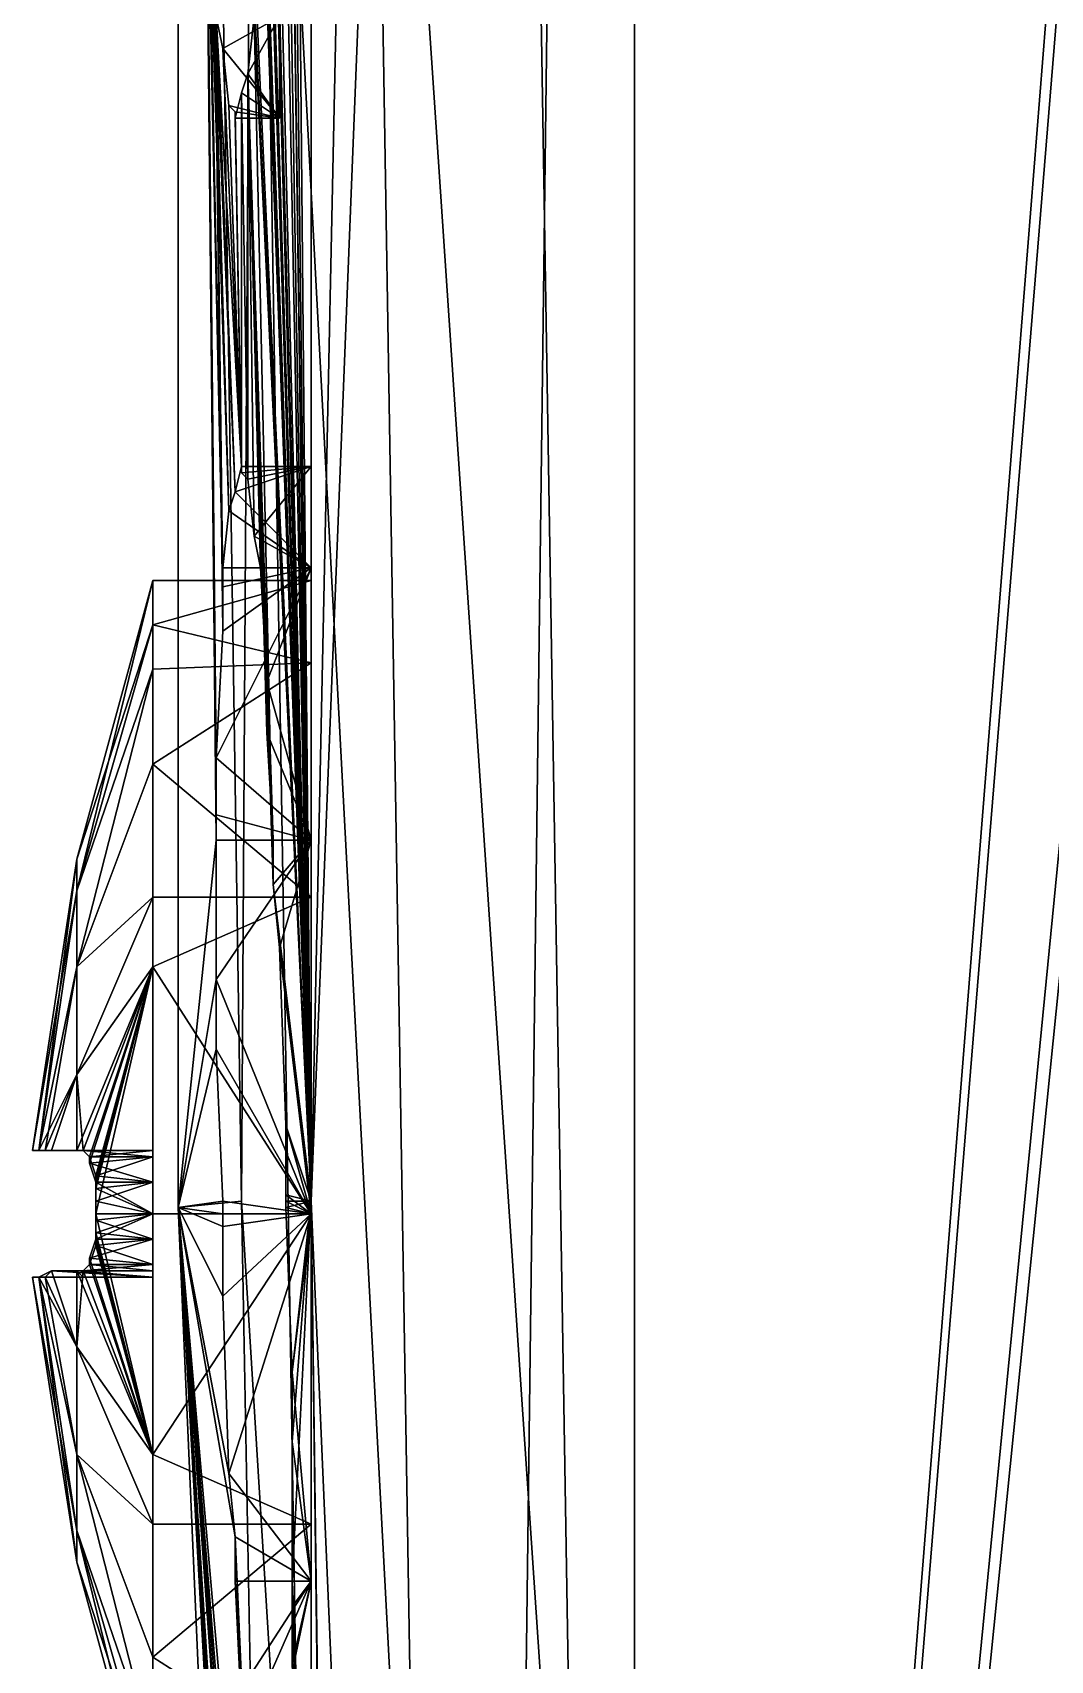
# Model space of a CAD drawing. Header units: metres. Extents: x -0.073 to 0.073, y -0.252 to 0.252.
# Drawn here: x -0.07244 to -0.06239, y 0.04997 to 0.06603 of the extents above; entities that cross this region are included whole.
import ezdxf

# ---------------------------------------------------------------- set-up
doc = ezdxf.new("R2010")
doc.units = ezdxf.units.M
for name, color, linetype in [('Object_0177', 9, 'CONTINUOUS'), ('Object_0185', 9, 'CONTINUOUS'), ('Object_0190', 9, 'CONTINUOUS'), ('Object_0280', 9, 'CONTINUOUS'), ('Object_0284', 9, 'CONTINUOUS'), ('Object_0508', 9, 'CONTINUOUS'), ('Object_0510', 9, 'CONTINUOUS'), ('Object_0511', 9, 'CONTINUOUS'), ('Object_0512', 9, 'CONTINUOUS'), ('Object_0513', 9, 'CONTINUOUS'), ('Object_0566', 9, 'CONTINUOUS'), ('Object_0723', 9, 'CONTINUOUS'), ('Object_0926', 9, 'CONTINUOUS'), ('Object_0927', 9, 'CONTINUOUS'), ('Object_0981', 9, 'CONTINUOUS'), ('Object_0983', 9, 'CONTINUOUS'), ('Object_1019', 9, 'CONTINUOUS')]:
    doc.layers.add(name, color=color, linetype=linetype)

msp = doc.modelspace()

# ---------------------------------------------------------------- linework, layer by layer
at = {"layer": 'Object_0177'}
for points in [[(0.025312, 0.095563, 0.181312), (-0.067563, 0.075063, 0.181312), (0.025312, 0.0545, 0.181312)], [(-0.067063, 0.044437, 0.181312), (0.025312, 0.0545, 0.181312), (-0.067563, 0.075063, 0.181312)], [(0.025312, 0.0545, 0.181312), (-0.067063, 0.044437, 0.181312), (0.005687, 0.01625, 0.181312)]]:
    msp.add_3dface(points, dxfattribs=at)
at = {"layer": 'Object_0185'}
for points in [[(-0.071, 0.054437, 0.168125), (-0.070375, 0.0545, 0.178313), (-0.071, 0.095625, 0.168125)], [(-0.070688, 0.075063, 0.178313), (-0.071, 0.095625, 0.168125), (-0.070375, 0.0545, 0.178313)], [(-0.070375, 0.0545, 0.178313), (-0.071, 0.054437, 0.168125), (-0.070188, 0.044375, 0.178313)], [(-0.071, 0.054437, 0.168125), (-0.06925, 0.014125, 0.168125), (-0.06875, 0.014437, 0.178313)], [(-0.06875, 0.014437, 0.178313), (-0.070188, 0.044375, 0.178313), (-0.071, 0.054437, 0.168125)]]:
    msp.add_3dface(points, dxfattribs=at)
at = {"layer": 'Object_0190'}
for points in [[(-0.070375, 0.0545, 0.178313), (-0.07025, 0.075063, 0.179812), (-0.070688, 0.075063, 0.178313)], [(-0.07025, 0.075063, 0.179812), (-0.070375, 0.0545, 0.178313), (-0.06975, 0.044375, 0.179812)], [(-0.06975, 0.044375, 0.179812), (-0.068625, 0.044437, 0.180937), (-0.07025, 0.075063, 0.179812)], [(-0.068625, 0.044437, 0.180937), (-0.069125, 0.075063, 0.180937), (-0.07025, 0.075063, 0.179812)], [(-0.067063, 0.044437, 0.181312), (-0.067563, 0.075063, 0.181312), (-0.069125, 0.075063, 0.180937)], [(-0.069125, 0.075063, 0.180937), (-0.068625, 0.044437, 0.180937), (-0.067063, 0.044437, 0.181312)], [(-0.070188, 0.044375, 0.178313), (-0.06975, 0.044375, 0.179812), (-0.070375, 0.0545, 0.178313)]]:
    msp.add_3dface(points, dxfattribs=at)
at = {"layer": 'Object_0280'}
for points in [[(-0.070562, 0.060125, 0.155813), (-0.070625, 0.058875, 0.157062), (-0.071, 0.095625, 0.168125)], [(-0.070562, 0.060125, 0.155813), (-0.071, 0.095625, 0.168125), (-0.070562, 0.060563, 0.155312)], [(-0.071, 0.095625, 0.168125), (-0.07075, 0.069938, 0.158125), (-0.070562, 0.060563, 0.155312)], [(-0.070625, 0.058875, 0.157062), (-0.070625, 0.058312, 0.1575), (-0.071, 0.095625, 0.168125)], [(-0.070625, 0.058063, 0.157562), (-0.071, 0.095625, 0.168125), (-0.070625, 0.058312, 0.1575)], [(-0.071, 0.095625, 0.168125), (-0.070625, 0.058063, 0.157562), (-0.071, 0.054437, 0.168125)], [(-0.069688, 0.0545, 0.138125), (-0.07, 0.088437, 0.143), (-0.069688, 0.095563, 0.138125)], [(-0.07, 0.088437, 0.143), (-0.069688, 0.0545, 0.138125), (-0.070063, 0.086625, 0.143812)], [(-0.070125, 0.086312, 0.144062), (-0.070063, 0.086625, 0.143812), (-0.069688, 0.0545, 0.138125)], [(-0.069688, 0.0545, 0.138125), (-0.070125, 0.085812, 0.144375), (-0.070125, 0.086312, 0.144062)], [(-0.070125, 0.085812, 0.144375), (-0.069688, 0.0545, 0.138125), (-0.070188, 0.084438, 0.14575)], [(-0.07025, 0.083875, 0.146562), (-0.070188, 0.084438, 0.14575), (-0.069688, 0.0545, 0.138125)], [(-0.069688, 0.0545, 0.138125), (-0.070188, 0.075125, 0.144375), (-0.07025, 0.083875, 0.146562)], [(-0.070188, 0.075125, 0.144375), (-0.069688, 0.0545, 0.138125), (-0.070188, 0.073375, 0.143938)], [(-0.069688, 0.0545, 0.138125), (-0.070188, 0.072688, 0.143938), (-0.070188, 0.073375, 0.143938)], [(-0.070188, 0.072688, 0.143938), (-0.069688, 0.0545, 0.138125), (-0.070188, 0.072562, 0.143938)], [(-0.070188, 0.070937, 0.144062), (-0.070188, 0.072562, 0.143938), (-0.069688, 0.0545, 0.138125)], [(-0.069688, 0.0545, 0.138125), (-0.070188, 0.07025, 0.14425), (-0.070188, 0.070937, 0.144062)], [(-0.070188, 0.07025, 0.14425), (-0.069688, 0.0545, 0.138125), (-0.070188, 0.068875, 0.144937)], [(-0.07075, 0.069312, 0.157875), (-0.070562, 0.060563, 0.155312), (-0.07075, 0.069938, 0.158125)], [(-0.07075, 0.069312, 0.157875), (-0.07075, 0.068875, 0.157562), (-0.0705, 0.061313, 0.153687)], [(-0.0705, 0.061313, 0.153687), (-0.070562, 0.06075, 0.154875), (-0.07075, 0.069312, 0.157875)], [(-0.070562, 0.060563, 0.155312), (-0.07075, 0.069312, 0.157875), (-0.070562, 0.06075, 0.154875)], [(-0.070688, 0.067813, 0.156875), (-0.0705, 0.061313, 0.153687), (-0.07075, 0.068875, 0.157562)], [(-0.070188, 0.068625, 0.145), (-0.070188, 0.068875, 0.144937), (-0.069688, 0.0545, 0.138125)], [(-0.069688, 0.0545, 0.138125), (-0.070188, 0.068063, 0.145375), (-0.070188, 0.068625, 0.145)], [(-0.070188, 0.068063, 0.145375), (-0.069688, 0.0545, 0.138125), (-0.07025, 0.066813, 0.146688)], [(-0.0705, 0.061313, 0.153687), (-0.070688, 0.067813, 0.156875), (-0.070438, 0.0615, 0.153)], [(-0.070688, 0.067313, 0.156437), (-0.070438, 0.0615, 0.153), (-0.070688, 0.067813, 0.156875)], [(-0.070438, 0.0615, 0.153), (-0.070688, 0.067313, 0.156437), (-0.070375, 0.06175, 0.15125)], [(-0.070625, 0.066188, 0.155), (-0.070375, 0.06175, 0.15125), (-0.070688, 0.067313, 0.156437)], [(-0.07025, 0.066375, 0.147187), (-0.07025, 0.066813, 0.146688), (-0.069688, 0.0545, 0.138125)], [(-0.07025, 0.066375, 0.147187), (-0.069688, 0.0545, 0.138125), (-0.07025, 0.066188, 0.147625)], [(-0.070625, 0.066188, 0.154938), (-0.070562, 0.065875, 0.154375), (-0.070375, 0.06175, 0.15125)], [(-0.070375, 0.06175, 0.15125), (-0.070625, 0.066188, 0.155), (-0.070625, 0.066188, 0.154938)], [(-0.07025, 0.066188, 0.147625), (-0.070063, 0.057625, 0.144625), (-0.070313, 0.065625, 0.148812)], [(-0.070063, 0.057625, 0.144625), (-0.07025, 0.066188, 0.147625), (-0.069688, 0.0545, 0.138125)], [(-0.070562, 0.065875, 0.154375), (-0.0705, 0.065313, 0.152687), (-0.070375, 0.06175, 0.15125)], [(-0.070313, 0.065625, 0.148812), (-0.070313, 0.061625, 0.149812), (-0.070375, 0.065437, 0.149438)], [(-0.070125, 0.059125, 0.145625), (-0.070125, 0.059625, 0.146062), (-0.070313, 0.065625, 0.148812)], [(-0.070188, 0.06075, 0.1475), (-0.070313, 0.065625, 0.148812), (-0.070125, 0.059625, 0.146062)], [(-0.070313, 0.065625, 0.148812), (-0.070188, 0.06075, 0.1475), (-0.070188, 0.06075, 0.147563)], [(-0.070313, 0.061625, 0.149812), (-0.070313, 0.065625, 0.148812), (-0.07025, 0.061062, 0.148125)], [(-0.070188, 0.06075, 0.147563), (-0.07025, 0.061062, 0.148125), (-0.070313, 0.065625, 0.148812)], [(-0.070063, 0.058063, 0.144937), (-0.070313, 0.065625, 0.148812), (-0.070063, 0.057625, 0.144625)], [(-0.070313, 0.065625, 0.148812), (-0.070063, 0.058063, 0.144937), (-0.070125, 0.059125, 0.145625)], [(-0.070375, 0.065437, 0.149438), (-0.070375, 0.061688, 0.1505), (-0.070438, 0.065188, 0.15125)], [(-0.070375, 0.061688, 0.1505), (-0.070375, 0.065437, 0.149438), (-0.070313, 0.061625, 0.149812)], [(-0.070438, 0.06525, 0.152), (-0.070375, 0.06175, 0.15125), (-0.0705, 0.065313, 0.152687)], [(-0.070375, 0.06175, 0.15125), (-0.070438, 0.06525, 0.152), (-0.070438, 0.065188, 0.15125)], [(-0.070375, 0.06175, 0.15125), (-0.070438, 0.065188, 0.15125), (-0.070375, 0.061688, 0.1505)], [(-0.070625, 0.056688, 0.15825), (-0.071, 0.054437, 0.168125), (-0.070625, 0.058063, 0.157562)], [(-0.069688, 0.0545, 0.138125), (-0.07, 0.057, 0.144375), (-0.070063, 0.057625, 0.144625)], [(-0.07, 0.057, 0.144375), (-0.069688, 0.0545, 0.138125), (-0.069938, 0.05525, 0.143938)], [(-0.071, 0.054437, 0.168125), (-0.070625, 0.056688, 0.15825), (-0.070625, 0.056, 0.158437)], [(-0.070625, 0.056, 0.158437), (-0.070562, 0.0545, 0.158563), (-0.071, 0.054437, 0.168125)], [(-0.069938, 0.054563, 0.143938), (-0.069938, 0.05525, 0.143938), (-0.069688, 0.0545, 0.138125)], [(-0.070562, 0.054375, 0.158563), (-0.071, 0.054437, 0.168125), (-0.070562, 0.0545, 0.158563)], [(-0.069688, 0.0545, 0.138125), (-0.069938, 0.0545, 0.143938), (-0.069938, 0.054563, 0.143938)], [(-0.069875, 0.052812, 0.144062), (-0.069938, 0.054437, 0.143938), (-0.069688, 0.0545, 0.138125)], [(-0.069938, 0.0545, 0.143938), (-0.069688, 0.0545, 0.138125), (-0.069938, 0.054437, 0.143938)], [(-0.0695, 0.04025, 0.143938), (-0.069875, 0.05075, 0.144937), (-0.069688, 0.0545, 0.138125)], [(-0.069875, 0.052125, 0.14425), (-0.069688, 0.0545, 0.138125), (-0.069875, 0.05075, 0.144937)], [(-0.069688, 0.0545, 0.138125), (-0.069875, 0.052125, 0.14425), (-0.069875, 0.052812, 0.144062)], [(-0.068, 0.015313, 0.138125), (-0.0695, 0.039438, 0.143938), (-0.069688, 0.0545, 0.138125)], [(-0.0695, 0.039563, 0.143938), (-0.069688, 0.0545, 0.138125), (-0.0695, 0.039438, 0.143938)], [(-0.069688, 0.0545, 0.138125), (-0.0695, 0.039563, 0.143938), (-0.0695, 0.04025, 0.143938)], [(-0.071, 0.054437, 0.168125), (-0.070562, 0.054375, 0.158563), (-0.070562, 0.05425, 0.158563)], [(-0.070562, 0.05425, 0.158563), (-0.070562, 0.053563, 0.158563), (-0.071, 0.054437, 0.168125)], [(-0.0705, 0.051813, 0.158125), (-0.071, 0.054437, 0.168125), (-0.070562, 0.053563, 0.158563)], [(-0.071, 0.054437, 0.168125), (-0.0705, 0.051813, 0.158125), (-0.070438, 0.051188, 0.157875)], [(-0.070438, 0.051188, 0.157875), (-0.070188, 0.045125, 0.155813), (-0.071, 0.054437, 0.168125)], [(-0.070188, 0.043875, 0.157062), (-0.071, 0.054437, 0.168125), (-0.070188, 0.045125, 0.155813)], [(-0.071, 0.054437, 0.168125), (-0.070188, 0.043875, 0.157062), (-0.070188, 0.043312, 0.1575)], [(-0.070188, 0.043312, 0.1575), (-0.070188, 0.043062, 0.157562), (-0.071, 0.054437, 0.168125)], [(-0.070188, 0.041688, 0.15825), (-0.071, 0.054437, 0.168125), (-0.070188, 0.043062, 0.157562)], [(-0.071, 0.054437, 0.168125), (-0.070188, 0.041688, 0.15825), (-0.070188, 0.041, 0.158437)], [(-0.070188, 0.041, 0.158437), (-0.070125, 0.039375, 0.158563), (-0.071, 0.054437, 0.168125)], [(-0.070125, 0.03925, 0.158563), (-0.071, 0.054437, 0.168125), (-0.070125, 0.039375, 0.158563)], [(-0.071, 0.054437, 0.168125), (-0.070125, 0.03925, 0.158563), (-0.06925, 0.014125, 0.168125)], [(-0.070438, 0.05075, 0.157562), (-0.070188, 0.045562, 0.155312), (-0.070438, 0.051188, 0.157875)], [(-0.070188, 0.045125, 0.155813), (-0.070438, 0.051188, 0.157875), (-0.070188, 0.045562, 0.155312)], [(-0.070438, 0.05075, 0.157562), (-0.070375, 0.049688, 0.156875), (-0.070188, 0.045562, 0.155312)], [(-0.069875, 0.05075, 0.144937), (-0.0695, 0.04025, 0.143938), (-0.069875, 0.0505, 0.145)], [(-0.069875, 0.049937, 0.145375), (-0.069875, 0.0505, 0.145), (-0.0695, 0.04025, 0.143938)]]:
    msp.add_3dface(points, dxfattribs=at)
at = {"layer": 'Object_0284'}
for points in [[(-0.070625, 0.066188, 0.154938), (-0.07, 0.066188, 0.154938), (-0.070562, 0.065875, 0.154375)], [(-0.07, 0.065188, 0.15125), (-0.070562, 0.065875, 0.154375), (-0.07, 0.066188, 0.154938)], [(-0.070313, 0.065625, 0.148812), (-0.07, 0.066188, 0.147563), (-0.07025, 0.066188, 0.147625)], [(-0.07, 0.066188, 0.147563), (-0.070313, 0.065625, 0.148812), (-0.07, 0.065188, 0.15125)], [(-0.070562, 0.065875, 0.154375), (-0.07, 0.065188, 0.15125), (-0.0705, 0.065313, 0.152687)], [(-0.070375, 0.065437, 0.149438), (-0.07, 0.065188, 0.15125), (-0.070313, 0.065625, 0.148812)], [(-0.07, 0.065188, 0.15125), (-0.070375, 0.065437, 0.149438), (-0.070438, 0.065188, 0.15125)], [(-0.070438, 0.06525, 0.152), (-0.0705, 0.065313, 0.152687), (-0.07, 0.065188, 0.15125)], [(-0.07, 0.065188, 0.15125), (-0.070438, 0.065188, 0.15125), (-0.070438, 0.06525, 0.152)]]:
    msp.add_3dface(points, dxfattribs=at)
at = {"layer": 'Object_0508'}
for points in [[(-0.07125, 0.060188, 0.148875), (-0.072, 0.057563, 0.149937), (-0.07125, 0.060625, 0.15125)], [(-0.072, 0.057875, 0.15125), (-0.07125, 0.060625, 0.15125), (-0.072, 0.057563, 0.149937)], [(-0.07125, 0.060625, 0.15125), (-0.072, 0.057875, 0.15125), (-0.07125, 0.060188, 0.153625)], [(-0.072, 0.057563, 0.152562), (-0.07125, 0.060188, 0.153625), (-0.072, 0.057875, 0.15125)], [(-0.07125, 0.060188, 0.153625), (-0.072, 0.057563, 0.152562), (-0.07125, 0.05975, 0.154312)], [(-0.07125, 0.060188, 0.148875), (-0.07125, 0.05975, 0.148187), (-0.072, 0.057563, 0.149937)], [(-0.072, 0.056813, 0.153687), (-0.07125, 0.05975, 0.154312), (-0.072, 0.057563, 0.152562)], [(-0.07125, 0.05975, 0.154312), (-0.072, 0.056813, 0.153687), (-0.07125, 0.058812, 0.155687)], [(-0.072, 0.056813, 0.148812), (-0.072, 0.057563, 0.149937), (-0.07125, 0.05975, 0.148187)], [(-0.07125, 0.05975, 0.148187), (-0.07125, 0.058812, 0.146812), (-0.072, 0.056813, 0.148812)], [(-0.07125, 0.0575, 0.156563), (-0.07125, 0.058812, 0.155687), (-0.072, 0.056813, 0.153687)], [(-0.07125, 0.0575, 0.145938), (-0.072, 0.056813, 0.148812), (-0.07125, 0.058812, 0.146812)], [(-0.072375, 0.055, 0.151625), (-0.072, 0.057875, 0.15125), (-0.072438, 0.055, 0.15125)], [(-0.072, 0.057563, 0.149937), (-0.072438, 0.055, 0.15125), (-0.072, 0.057875, 0.15125)], [(-0.072, 0.057875, 0.15125), (-0.072375, 0.055, 0.151625), (-0.072, 0.057563, 0.152562)], [(-0.072438, 0.055, 0.15125), (-0.072, 0.057563, 0.149937), (-0.072375, 0.055, 0.150875)], [(-0.072, 0.057563, 0.152562), (-0.072375, 0.055, 0.152062), (-0.072, 0.056813, 0.153687)], [(-0.072375, 0.055, 0.152062), (-0.072, 0.057563, 0.152562), (-0.072375, 0.055, 0.151625)], [(-0.072, 0.057563, 0.149937), (-0.072, 0.056813, 0.148812), (-0.072375, 0.055, 0.150875)], [(-0.07125, 0.0575, 0.156563), (-0.072, 0.05575, 0.154438), (-0.07125, 0.056813, 0.157)], [(-0.072, 0.05575, 0.154438), (-0.07125, 0.0575, 0.156563), (-0.072, 0.056813, 0.153687)], [(-0.07125, 0.056813, 0.1455), (-0.072, 0.05575, 0.148063), (-0.07125, 0.0575, 0.145938)], [(-0.072, 0.056813, 0.148812), (-0.07125, 0.0575, 0.145938), (-0.072, 0.05575, 0.148063)], [(-0.072313, 0.055, 0.152562), (-0.072, 0.056813, 0.153687), (-0.072375, 0.055, 0.152062)], [(-0.072375, 0.055, 0.150437), (-0.072, 0.056813, 0.148812), (-0.072375, 0.055, 0.15)], [(-0.072, 0.05575, 0.148063), (-0.072375, 0.055, 0.15), (-0.072, 0.056813, 0.148812)], [(-0.072375, 0.055, 0.150437), (-0.072375, 0.055, 0.150875), (-0.072, 0.056813, 0.148812)], [(-0.072, 0.056813, 0.153687), (-0.072313, 0.055, 0.152562), (-0.072, 0.05575, 0.154438)], [(-0.072, 0.055, 0.154625), (-0.071937, 0.055, 0.155), (-0.07125, 0.056813, 0.157)], [(-0.072, 0.055, 0.154625), (-0.07125, 0.056813, 0.157), (-0.072, 0.05575, 0.154438)], [(-0.072, 0.05575, 0.148063), (-0.07125, 0.056813, 0.1455), (-0.071937, 0.055, 0.147375)], [(-0.071875, 0.054937, 0.155312), (-0.07125, 0.056813, 0.157), (-0.071937, 0.055, 0.155)], [(-0.071875, 0.054937, 0.147187), (-0.071937, 0.055, 0.147375), (-0.07125, 0.056813, 0.1455)], [(-0.071875, 0.054937, 0.155312), (-0.071813, 0.05475, 0.1555), (-0.07125, 0.056813, 0.157)], [(-0.071875, 0.054875, 0.147125), (-0.07125, 0.056813, 0.1455), (-0.071813, 0.054688, 0.147)], [(-0.07125, 0.056813, 0.1455), (-0.071875, 0.054875, 0.147125), (-0.071875, 0.054937, 0.147187)], [(-0.071813, 0.054688, 0.155563), (-0.07125, 0.056813, 0.157), (-0.071813, 0.05475, 0.1555)], [(-0.07125, 0.056813, 0.157), (-0.071813, 0.054688, 0.155563), (-0.07125, 0.054375, 0.1575)], [(-0.07125, 0.054375, 0.145), (-0.071813, 0.054375, 0.146875), (-0.07125, 0.056813, 0.1455)], [(-0.071813, 0.054625, 0.146938), (-0.07125, 0.056813, 0.1455), (-0.071813, 0.054375, 0.146875)], [(-0.071813, 0.054625, 0.146938), (-0.071813, 0.054688, 0.147), (-0.07125, 0.056813, 0.1455)], [(-0.072375, 0.055, 0.15), (-0.072, 0.05575, 0.148063), (-0.07225, 0.055, 0.149438)], [(-0.07225, 0.055, 0.153), (-0.072, 0.05575, 0.154438), (-0.072313, 0.055, 0.152562)], [(-0.072, 0.055, 0.154625), (-0.072, 0.05575, 0.154438), (-0.07225, 0.055, 0.153)], [(-0.072, 0.05575, 0.148063), (-0.072, 0.055, 0.147875), (-0.07225, 0.055, 0.149438)], [(-0.071937, 0.055, 0.147375), (-0.071937, 0.055, 0.1475), (-0.072, 0.05575, 0.148063)], [(-0.072, 0.055, 0.147875), (-0.072, 0.05575, 0.148063), (-0.071937, 0.055, 0.1475)], [(-0.071813, 0.0545, 0.155625), (-0.07125, 0.054375, 0.1575), (-0.071813, 0.054688, 0.155563)], [(-0.07125, 0.054375, 0.1575), (-0.071813, 0.0545, 0.155625), (-0.071813, 0.054375, 0.155625)], [(-0.07125, 0.052, 0.1455), (-0.071813, 0.054125, 0.146938), (-0.07125, 0.054375, 0.145)], [(-0.07125, 0.054375, 0.1575), (-0.071813, 0.054375, 0.155625), (-0.07125, 0.052, 0.157)], [(-0.071813, 0.054188, 0.155563), (-0.07125, 0.052, 0.157), (-0.071813, 0.054375, 0.155625)], [(-0.071813, 0.054125, 0.146938), (-0.071813, 0.054313, 0.146875), (-0.07125, 0.054375, 0.145)], [(-0.071813, 0.054375, 0.146875), (-0.07125, 0.054375, 0.145), (-0.071813, 0.054313, 0.146875)], [(-0.071813, 0.054188, 0.155563), (-0.071813, 0.054125, 0.1555), (-0.07125, 0.052, 0.157)], [(-0.071875, 0.053938, 0.155375), (-0.07125, 0.052, 0.157), (-0.071813, 0.054125, 0.1555)], [(-0.071875, 0.053875, 0.147187), (-0.071813, 0.054063, 0.147), (-0.07125, 0.052, 0.1455)], [(-0.071813, 0.054125, 0.146938), (-0.07125, 0.052, 0.1455), (-0.071813, 0.054063, 0.147)], [(-0.072375, 0.05375, 0.1525), (-0.072, 0.053063, 0.154438), (-0.07225, 0.053812, 0.153063)], [(-0.07225, 0.053812, 0.1495), (-0.072, 0.053063, 0.148063), (-0.072313, 0.05375, 0.149937)], [(-0.072, 0.053812, 0.147875), (-0.072, 0.053063, 0.148063), (-0.07225, 0.053812, 0.1495)], [(-0.072, 0.053063, 0.154438), (-0.072, 0.053812, 0.154625), (-0.07225, 0.053812, 0.153063)], [(-0.072, 0.053812, 0.147875), (-0.071937, 0.053812, 0.1475), (-0.07125, 0.052, 0.1455)], [(-0.071937, 0.053812, 0.155125), (-0.071937, 0.053812, 0.155), (-0.072, 0.053063, 0.154438)], [(-0.072, 0.053812, 0.154625), (-0.072, 0.053063, 0.154438), (-0.071937, 0.053812, 0.155)], [(-0.072, 0.053812, 0.147875), (-0.07125, 0.052, 0.1455), (-0.072, 0.053063, 0.148063)], [(-0.072, 0.053063, 0.154438), (-0.07125, 0.052, 0.157), (-0.071937, 0.053812, 0.155125)], [(-0.071875, 0.053875, 0.147187), (-0.07125, 0.052, 0.1455), (-0.071937, 0.053812, 0.1475)], [(-0.071875, 0.053875, 0.155312), (-0.071937, 0.053812, 0.155125), (-0.07125, 0.052, 0.157)], [(-0.07125, 0.052, 0.157), (-0.071875, 0.053938, 0.155375), (-0.071875, 0.053875, 0.155312)], [(-0.072375, 0.05375, 0.150875), (-0.072, 0.050938, 0.15125), (-0.072438, 0.05375, 0.15125)], [(-0.072, 0.05125, 0.152562), (-0.072438, 0.05375, 0.15125), (-0.072, 0.050938, 0.15125)], [(-0.072438, 0.05375, 0.15125), (-0.072, 0.05125, 0.152562), (-0.072375, 0.05375, 0.151625)], [(-0.072313, 0.05375, 0.149937), (-0.072, 0.052, 0.148812), (-0.072375, 0.05375, 0.150437)], [(-0.072, 0.05125, 0.149937), (-0.072375, 0.05375, 0.150437), (-0.072, 0.052, 0.148812)], [(-0.072375, 0.05375, 0.150437), (-0.072, 0.05125, 0.149937), (-0.072375, 0.05375, 0.150875)], [(-0.072, 0.050938, 0.15125), (-0.072375, 0.05375, 0.150875), (-0.072, 0.05125, 0.149937)], [(-0.072375, 0.05375, 0.152062), (-0.072, 0.052, 0.153687), (-0.072375, 0.05375, 0.1525)], [(-0.072, 0.053063, 0.154438), (-0.072375, 0.05375, 0.1525), (-0.072, 0.052, 0.153687)], [(-0.072, 0.05125, 0.152562), (-0.072, 0.052, 0.153687), (-0.072375, 0.05375, 0.151625)], [(-0.072375, 0.05375, 0.152062), (-0.072375, 0.05375, 0.151625), (-0.072, 0.052, 0.153687)], [(-0.072, 0.052, 0.148812), (-0.072313, 0.05375, 0.149937), (-0.072, 0.053063, 0.148063)], [(-0.07125, 0.051313, 0.145938), (-0.072, 0.053063, 0.148063), (-0.07125, 0.052, 0.1455)], [(-0.072, 0.053063, 0.148063), (-0.07125, 0.051313, 0.145938), (-0.072, 0.052, 0.148812)], [(-0.07125, 0.052, 0.157), (-0.072, 0.053063, 0.154438), (-0.07125, 0.051313, 0.156563)], [(-0.072, 0.052, 0.153687), (-0.07125, 0.051313, 0.156563), (-0.072, 0.053063, 0.154438)], [(-0.072, 0.052, 0.148812), (-0.07125, 0.049063, 0.148187), (-0.072, 0.05125, 0.149937)], [(-0.07125, 0.049063, 0.148187), (-0.072, 0.052, 0.148812), (-0.07125, 0.05, 0.146812)], [(-0.07125, 0.051313, 0.145938), (-0.07125, 0.05, 0.146812), (-0.072, 0.052, 0.148812)], [(-0.072, 0.052, 0.153687), (-0.072, 0.05125, 0.152562), (-0.07125, 0.049063, 0.154312)], [(-0.07125, 0.051313, 0.156563), (-0.072, 0.052, 0.153687), (-0.07125, 0.05, 0.155687)], [(-0.07125, 0.049063, 0.154312), (-0.07125, 0.05, 0.155687), (-0.072, 0.052, 0.153687)], [(-0.07125, 0.048625, 0.153625), (-0.072, 0.05125, 0.152562), (-0.07125, 0.048188, 0.15125)], [(-0.072, 0.050938, 0.15125), (-0.07125, 0.048188, 0.15125), (-0.072, 0.05125, 0.152562)], [(-0.072, 0.05125, 0.149937), (-0.07125, 0.048625, 0.148875), (-0.072, 0.050938, 0.15125)], [(-0.07125, 0.048625, 0.148875), (-0.072, 0.05125, 0.149937), (-0.07125, 0.049063, 0.148187)], [(-0.07125, 0.048625, 0.153625), (-0.07125, 0.049063, 0.154312), (-0.072, 0.05125, 0.152562)], [(-0.07125, 0.048188, 0.15125), (-0.072, 0.050938, 0.15125), (-0.07125, 0.048625, 0.148875)]]:
    msp.add_3dface(points, dxfattribs=at)
at = {"layer": 'Object_0510'}
for points in [[(-0.072375, 0.05375, 0.1525), (-0.07225, 0.053812, 0.153063), (-0.07125, 0.05375, 0.155)], [(-0.07225, 0.053812, 0.1495), (-0.072375, 0.05375, 0.150437), (-0.07125, 0.05375, 0.1475)], [(-0.072375, 0.05375, 0.150437), (-0.07225, 0.053812, 0.1495), (-0.072313, 0.05375, 0.149937)], [(-0.07225, 0.053812, 0.1495), (-0.07125, 0.05375, 0.1475), (-0.072, 0.053812, 0.147875)], [(-0.072, 0.053812, 0.154625), (-0.07125, 0.05375, 0.155), (-0.07225, 0.053812, 0.153063)], [(-0.071937, 0.05375, 0.1475), (-0.072, 0.053812, 0.147875), (-0.07125, 0.05375, 0.1475)], [(-0.07125, 0.05375, 0.155), (-0.072, 0.053812, 0.154625), (-0.071937, 0.05375, 0.155)], [(-0.072438, 0.05375, 0.15125), (-0.072375, 0.05375, 0.151625), (-0.072375, 0.05375, 0.150875)], [(-0.07125, 0.05375, 0.1475), (-0.072375, 0.05375, 0.151625), (-0.07125, 0.05375, 0.155)], [(-0.072375, 0.05375, 0.152062), (-0.07125, 0.05375, 0.155), (-0.072375, 0.05375, 0.151625)], [(-0.07125, 0.05375, 0.155), (-0.072375, 0.05375, 0.152062), (-0.072375, 0.05375, 0.1525)], [(-0.07125, 0.05375, 0.1475), (-0.072375, 0.05375, 0.150875), (-0.072375, 0.05375, 0.151625)], [(-0.072375, 0.05375, 0.150875), (-0.07125, 0.05375, 0.1475), (-0.072375, 0.05375, 0.150437)]]:
    msp.add_3dface(points, dxfattribs=at)
at = {"layer": 'Object_0511'}
for points in [[(-0.071937, 0.055, 0.155), (-0.07125, 0.055, 0.155), (-0.071875, 0.054937, 0.155312)], [(-0.07125, 0.054937, 0.155312), (-0.071875, 0.054937, 0.155312), (-0.07125, 0.055, 0.155)], [(-0.071875, 0.054937, 0.155312), (-0.07125, 0.054937, 0.155312), (-0.071813, 0.05475, 0.1555)], [(-0.07125, 0.054688, 0.155563), (-0.071813, 0.05475, 0.1555), (-0.07125, 0.054937, 0.155312)], [(-0.07125, 0.054688, 0.155563), (-0.071813, 0.054688, 0.155563), (-0.071813, 0.05475, 0.1555)], [(-0.07125, 0.054375, 0.155625), (-0.071813, 0.0545, 0.155625), (-0.07125, 0.054688, 0.155563)], [(-0.071813, 0.054688, 0.155563), (-0.07125, 0.054688, 0.155563), (-0.071813, 0.0545, 0.155625)], [(-0.071813, 0.0545, 0.155625), (-0.07125, 0.054375, 0.155625), (-0.071813, 0.054375, 0.155625)], [(-0.07125, 0.054125, 0.155563), (-0.071813, 0.054188, 0.155563), (-0.07125, 0.054375, 0.155625)], [(-0.071813, 0.054188, 0.155563), (-0.071813, 0.054375, 0.155625), (-0.07125, 0.054375, 0.155625)], [(-0.07125, 0.054125, 0.155563), (-0.071813, 0.054125, 0.1555), (-0.071813, 0.054188, 0.155563)], [(-0.071813, 0.054125, 0.1555), (-0.07125, 0.054125, 0.155563), (-0.071875, 0.053938, 0.155375)], [(-0.07125, 0.053875, 0.155312), (-0.071875, 0.053938, 0.155375), (-0.07125, 0.054125, 0.155563)], [(-0.071875, 0.053875, 0.155312), (-0.07125, 0.053875, 0.155312), (-0.071937, 0.053812, 0.155125)], [(-0.07125, 0.053812, 0.155), (-0.071937, 0.053812, 0.155125), (-0.07125, 0.053875, 0.155312)], [(-0.071937, 0.053812, 0.155125), (-0.07125, 0.053812, 0.155), (-0.071937, 0.053812, 0.155)], [(-0.071875, 0.053938, 0.155375), (-0.07125, 0.053875, 0.155312), (-0.071875, 0.053875, 0.155312)]]:
    msp.add_3dface(points, dxfattribs=at)
at = {"layer": 'Object_0512'}
for points in [[(-0.071875, 0.054937, 0.147187), (-0.07125, 0.054937, 0.147187), (-0.071937, 0.055, 0.147375)], [(-0.07125, 0.055, 0.1475), (-0.071937, 0.055, 0.147375), (-0.07125, 0.054937, 0.147187)], [(-0.071937, 0.055, 0.147375), (-0.07125, 0.055, 0.1475), (-0.071937, 0.055, 0.1475)], [(-0.07125, 0.054937, 0.147187), (-0.071875, 0.054875, 0.147125), (-0.07125, 0.054688, 0.146938)], [(-0.071875, 0.054875, 0.147125), (-0.07125, 0.054937, 0.147187), (-0.071875, 0.054937, 0.147187)], [(-0.071813, 0.054688, 0.147), (-0.07125, 0.054688, 0.146938), (-0.071875, 0.054875, 0.147125)], [(-0.07125, 0.054688, 0.146938), (-0.071813, 0.054688, 0.147), (-0.071813, 0.054625, 0.146938)], [(-0.07125, 0.054688, 0.146938), (-0.071813, 0.054625, 0.146938), (-0.07125, 0.054375, 0.146875)], [(-0.071813, 0.054625, 0.146938), (-0.071813, 0.054375, 0.146875), (-0.07125, 0.054375, 0.146875)], [(-0.071813, 0.054313, 0.146875), (-0.07125, 0.054375, 0.146875), (-0.071813, 0.054375, 0.146875)], [(-0.07125, 0.054375, 0.146875), (-0.071813, 0.054313, 0.146875), (-0.07125, 0.054125, 0.146938)], [(-0.071813, 0.054125, 0.146938), (-0.07125, 0.054125, 0.146938), (-0.071813, 0.054313, 0.146875)], [(-0.071875, 0.053875, 0.147187), (-0.07125, 0.053875, 0.147187), (-0.071813, 0.054063, 0.147)], [(-0.07125, 0.054125, 0.146938), (-0.071813, 0.054063, 0.147), (-0.07125, 0.053875, 0.147187)], [(-0.07125, 0.054125, 0.146938), (-0.071813, 0.054125, 0.146938), (-0.071813, 0.054063, 0.147)], [(-0.071937, 0.053812, 0.1475), (-0.07125, 0.053812, 0.1475), (-0.071875, 0.053875, 0.147187)], [(-0.07125, 0.053875, 0.147187), (-0.071875, 0.053875, 0.147187), (-0.07125, 0.053812, 0.1475)]]:
    msp.add_3dface(points, dxfattribs=at)
at = {"layer": 'Object_0513'}
for points in [[(-0.0665, 0.134875, 0.138125), (-0.0585, 0.115625, 0.14), (-0.0665, 0.015188, 0.138125)], [(-0.0585, 0.113125, 0.14), (-0.0665, 0.015188, 0.138125), (-0.0585, 0.115625, 0.14)], [(-0.0585, 0.113125, 0.14), (-0.0585, 0.096875, 0.14), (-0.0665, 0.015188, 0.138125)], [(-0.0585, 0.094375, 0.14), (-0.0665, 0.015188, 0.138125), (-0.0585, 0.096875, 0.14)], [(-0.0585, 0.094375, 0.14), (-0.0585, 0.078125, 0.14), (-0.0665, 0.015188, 0.138125)], [(-0.0585, 0.075625, 0.14), (-0.0665, 0.015188, 0.138125), (-0.0585, 0.078125, 0.14)], [(-0.0665, 0.015188, 0.138125), (-0.0585, 0.075625, 0.14), (-0.062125, 0.01475, 0.139187)]]:
    msp.add_3dface(points, dxfattribs=at)
at = {"layer": 'Object_0566'}
for points in [[(-0.069688, 0.06075, 0.154938), (-0.070438, 0.0615, 0.153), (-0.069688, 0.06175, 0.15125)], [(-0.070375, 0.06175, 0.15125), (-0.069688, 0.06175, 0.15125), (-0.070438, 0.0615, 0.153)], [(-0.070375, 0.061688, 0.1505), (-0.070313, 0.061625, 0.149812), (-0.069688, 0.06175, 0.15125)], [(-0.069688, 0.06175, 0.15125), (-0.070375, 0.06175, 0.15125), (-0.070375, 0.061688, 0.1505)], [(-0.07025, 0.061062, 0.148125), (-0.069688, 0.06175, 0.15125), (-0.070313, 0.061625, 0.149812)], [(-0.069688, 0.06175, 0.15125), (-0.07025, 0.061062, 0.148125), (-0.069688, 0.06075, 0.147563)], [(-0.069688, 0.06075, 0.154938), (-0.0705, 0.061313, 0.153687), (-0.070438, 0.0615, 0.153)], [(-0.0705, 0.061313, 0.153687), (-0.069688, 0.06075, 0.154938), (-0.070562, 0.06075, 0.154875)], [(-0.070188, 0.06075, 0.147563), (-0.069688, 0.06075, 0.147563), (-0.07025, 0.061062, 0.148125)], [(-0.069688, 0.058063, 0.157625), (-0.070625, 0.058875, 0.157062), (-0.069688, 0.06075, 0.154938)], [(-0.070562, 0.060125, 0.155813), (-0.069688, 0.06075, 0.154938), (-0.070625, 0.058875, 0.157062)], [(-0.070562, 0.060563, 0.155312), (-0.070562, 0.06075, 0.154875), (-0.069688, 0.06075, 0.154938)], [(-0.069688, 0.06075, 0.154938), (-0.070562, 0.060125, 0.155813), (-0.070562, 0.060563, 0.155312)], [(-0.069688, 0.06075, 0.147563), (-0.070188, 0.06075, 0.1475), (-0.070125, 0.059625, 0.146062)], [(-0.069688, 0.06075, 0.147563), (-0.070188, 0.06075, 0.147563), (-0.070188, 0.06075, 0.1475)], [(-0.069688, 0.06075, 0.147563), (-0.070125, 0.059625, 0.146062), (-0.069688, 0.058063, 0.144875)], [(-0.070125, 0.059125, 0.145625), (-0.069688, 0.058063, 0.144875), (-0.070125, 0.059625, 0.146062)], [(-0.069688, 0.058063, 0.144875), (-0.070125, 0.059125, 0.145625), (-0.070063, 0.058063, 0.144937)], [(-0.070625, 0.058312, 0.1575), (-0.070625, 0.058875, 0.157062), (-0.069688, 0.058063, 0.157625)], [(-0.069688, 0.058063, 0.157625), (-0.070625, 0.058063, 0.157562), (-0.070625, 0.058312, 0.1575)], [(-0.069688, 0.054375, 0.158625), (-0.070625, 0.056688, 0.15825), (-0.069688, 0.058063, 0.157625)], [(-0.070625, 0.058063, 0.157562), (-0.069688, 0.058063, 0.157625), (-0.070625, 0.056688, 0.15825)], [(-0.070063, 0.058063, 0.144937), (-0.070063, 0.057625, 0.144625), (-0.069688, 0.058063, 0.144875)], [(-0.07, 0.057, 0.144375), (-0.069688, 0.058063, 0.144875), (-0.070063, 0.057625, 0.144625)], [(-0.069688, 0.058063, 0.144875), (-0.07, 0.057, 0.144375), (-0.069688, 0.054375, 0.143938)], [(-0.069938, 0.05525, 0.143938), (-0.069688, 0.054375, 0.143938), (-0.07, 0.057, 0.144375)], [(-0.070625, 0.056688, 0.15825), (-0.069688, 0.054375, 0.158625), (-0.070625, 0.056, 0.158437)], [(-0.070562, 0.0545, 0.158563), (-0.070625, 0.056, 0.158437), (-0.069688, 0.054375, 0.158625)], [(-0.069688, 0.054375, 0.143938), (-0.069938, 0.05525, 0.143938), (-0.069938, 0.054563, 0.143938)], [(-0.069688, 0.054375, 0.158625), (-0.070562, 0.054375, 0.158563), (-0.070562, 0.0545, 0.158563)], [(-0.069938, 0.054563, 0.143938), (-0.069938, 0.0545, 0.143938), (-0.069688, 0.054375, 0.143938)], [(-0.069938, 0.054437, 0.143938), (-0.069688, 0.054375, 0.143938), (-0.069938, 0.0545, 0.143938)], [(-0.070562, 0.053563, 0.158563), (-0.069688, 0.054375, 0.158625), (-0.0705, 0.051813, 0.158125)], [(-0.070562, 0.053563, 0.158563), (-0.070562, 0.05425, 0.158563), (-0.069688, 0.054375, 0.158625)], [(-0.070562, 0.054375, 0.158563), (-0.069688, 0.054375, 0.158625), (-0.070562, 0.05425, 0.158563)], [(-0.069688, 0.05075, 0.157625), (-0.0705, 0.051813, 0.158125), (-0.069688, 0.054375, 0.158625)], [(-0.069688, 0.054375, 0.143938), (-0.069938, 0.054437, 0.143938), (-0.069875, 0.052812, 0.144062)], [(-0.069688, 0.054375, 0.143938), (-0.069875, 0.052812, 0.144062), (-0.069688, 0.05075, 0.144875)], [(-0.069875, 0.052125, 0.14425), (-0.069688, 0.05075, 0.144875), (-0.069875, 0.052812, 0.144062)], [(-0.069688, 0.05075, 0.144875), (-0.069875, 0.052125, 0.14425), (-0.069875, 0.05075, 0.144937)], [(-0.069688, 0.05075, 0.157625), (-0.070438, 0.051188, 0.157875), (-0.0705, 0.051813, 0.158125)], [(-0.070438, 0.051188, 0.157875), (-0.069688, 0.05075, 0.157625), (-0.070438, 0.05075, 0.157562)], [(-0.070375, 0.049688, 0.156875), (-0.070438, 0.05075, 0.157562), (-0.069688, 0.05075, 0.157625)], [(-0.070375, 0.049188, 0.156437), (-0.069688, 0.05075, 0.157625), (-0.07025, 0.048063, 0.155)], [(-0.069688, 0.05075, 0.157625), (-0.070375, 0.049188, 0.156437), (-0.070375, 0.049688, 0.156875)], [(-0.069688, 0.048063, 0.154938), (-0.07025, 0.048063, 0.155), (-0.069688, 0.05075, 0.157625)], [(-0.069875, 0.05075, 0.144937), (-0.069875, 0.0505, 0.145), (-0.069688, 0.05075, 0.144875)], [(-0.069875, 0.049937, 0.145375), (-0.069688, 0.05075, 0.144875), (-0.069875, 0.0505, 0.145)], [(-0.069688, 0.05075, 0.144875), (-0.069875, 0.049937, 0.145375), (-0.069688, 0.048063, 0.147563)]]:
    msp.add_3dface(points, dxfattribs=at)
at = {"layer": 'Object_0723'}
for points in [[(-0.07125, 0.054937, 0.147187), (-0.07125, 0.053875, 0.147187), (-0.07125, 0.055, 0.1475)], [(-0.07125, 0.05375, 0.1475), (-0.07125, 0.055, 0.1475), (-0.07125, 0.053875, 0.147187)], [(-0.07125, 0.055, 0.1475), (-0.07125, 0.05375, 0.1475), (-0.07125, 0.055, 0.155)], [(-0.07125, 0.053812, 0.155), (-0.07125, 0.055, 0.155), (-0.07125, 0.05375, 0.1475)], [(-0.07125, 0.055, 0.155), (-0.07125, 0.053812, 0.155), (-0.07125, 0.054937, 0.155312)], [(-0.07125, 0.054688, 0.146938), (-0.07125, 0.054125, 0.146938), (-0.07125, 0.054937, 0.147187)], [(-0.07125, 0.053875, 0.147187), (-0.07125, 0.054937, 0.147187), (-0.07125, 0.054125, 0.146938)], [(-0.07125, 0.053875, 0.155312), (-0.07125, 0.054937, 0.155312), (-0.07125, 0.053812, 0.155)], [(-0.07125, 0.054937, 0.155312), (-0.07125, 0.053875, 0.155312), (-0.07125, 0.054688, 0.155563)], [(-0.07125, 0.054688, 0.146938), (-0.07125, 0.054375, 0.146875), (-0.07125, 0.054125, 0.146938)], [(-0.07125, 0.054125, 0.155563), (-0.07125, 0.054688, 0.155563), (-0.07125, 0.053875, 0.155312)], [(-0.07125, 0.054688, 0.155563), (-0.07125, 0.054125, 0.155563), (-0.07125, 0.054375, 0.155625)]]:
    msp.add_3dface(points, dxfattribs=at)
at = {"layer": 'Object_0926'}
for points in [[(-0.07, 0.066313, 0.15125), (-0.07, 0.065188, 0.15125), (-0.07, 0.067125, 0.154375)], [(-0.07, 0.066188, 0.154938), (-0.07, 0.067125, 0.154375), (-0.07, 0.065188, 0.15125)], [(-0.07, 0.065188, 0.15125), (-0.07, 0.066313, 0.15125), (-0.07, 0.066188, 0.147563)]]:
    msp.add_3dface(points, dxfattribs=at)
at = {"layer": 'Object_0927'}
for points in [[(-0.069688, 0.06175, 0.15125), (-0.069688, 0.060625, 0.15125), (-0.069688, 0.06075, 0.154938)], [(-0.069688, 0.060625, 0.15125), (-0.069688, 0.06175, 0.15125), (-0.069688, 0.059813, 0.148125)], [(-0.069688, 0.06075, 0.147563), (-0.069688, 0.059813, 0.148125), (-0.069688, 0.06175, 0.15125)], [(-0.069688, 0.06075, 0.154938), (-0.069688, 0.059813, 0.154375), (-0.069688, 0.058063, 0.157625)], [(-0.069688, 0.059813, 0.154375), (-0.069688, 0.06075, 0.154938), (-0.069688, 0.060625, 0.15125)], [(-0.069688, 0.059813, 0.148125), (-0.069688, 0.06075, 0.147563), (-0.069688, 0.0575, 0.145812)], [(-0.069688, 0.058063, 0.144875), (-0.069688, 0.0575, 0.145812), (-0.069688, 0.06075, 0.147563)], [(-0.069688, 0.0575, 0.156687), (-0.069688, 0.058063, 0.157625), (-0.069688, 0.059813, 0.154375)], [(-0.069688, 0.058063, 0.157625), (-0.069688, 0.0575, 0.156687), (-0.069688, 0.054375, 0.158625)], [(-0.069688, 0.0575, 0.145812), (-0.069688, 0.058063, 0.144875), (-0.069688, 0.054375, 0.145)], [(-0.069688, 0.054375, 0.143938), (-0.069688, 0.054375, 0.145), (-0.069688, 0.058063, 0.144875)], [(-0.069688, 0.054375, 0.1575), (-0.069688, 0.054375, 0.158625), (-0.069688, 0.0575, 0.156687)], [(-0.069688, 0.051313, 0.156687), (-0.069688, 0.05075, 0.157625), (-0.069688, 0.054375, 0.1575)], [(-0.069688, 0.054375, 0.158625), (-0.069688, 0.054375, 0.1575), (-0.069688, 0.05075, 0.157625)], [(-0.069688, 0.054375, 0.145), (-0.069688, 0.054375, 0.143938), (-0.069688, 0.051313, 0.145812)], [(-0.069688, 0.05075, 0.144875), (-0.069688, 0.051313, 0.145812), (-0.069688, 0.054375, 0.143938)], [(-0.069688, 0.051313, 0.145812), (-0.069688, 0.05075, 0.144875), (-0.069688, 0.049, 0.148125)], [(-0.069688, 0.049, 0.154375), (-0.069688, 0.048063, 0.154938), (-0.069688, 0.051313, 0.156687)], [(-0.069688, 0.05075, 0.157625), (-0.069688, 0.051313, 0.156687), (-0.069688, 0.048063, 0.154938)], [(-0.069688, 0.048063, 0.147563), (-0.069688, 0.049, 0.148125), (-0.069688, 0.05075, 0.144875)]]:
    msp.add_3dface(points, dxfattribs=at)
at = {"layer": 'Object_0981'}
for points in [[(-0.072375, 0.055, 0.150875), (-0.072375, 0.055, 0.151625), (-0.072438, 0.055, 0.15125)], [(-0.072375, 0.055, 0.150875), (-0.072375, 0.055, 0.150437), (-0.07125, 0.055, 0.155)], [(-0.07225, 0.055, 0.153), (-0.072313, 0.055, 0.152562), (-0.072375, 0.055, 0.152062)], [(-0.072375, 0.055, 0.150437), (-0.07225, 0.055, 0.149438), (-0.07125, 0.055, 0.155)], [(-0.07225, 0.055, 0.149438), (-0.072375, 0.055, 0.150437), (-0.072375, 0.055, 0.15)], [(-0.072375, 0.055, 0.152062), (-0.07125, 0.055, 0.155), (-0.07225, 0.055, 0.153)], [(-0.07125, 0.055, 0.155), (-0.072375, 0.055, 0.152062), (-0.072375, 0.055, 0.150875)], [(-0.072375, 0.055, 0.151625), (-0.072375, 0.055, 0.150875), (-0.072375, 0.055, 0.152062)], [(-0.072, 0.055, 0.147875), (-0.07125, 0.055, 0.155), (-0.07225, 0.055, 0.149438)], [(-0.072, 0.055, 0.154625), (-0.07225, 0.055, 0.153), (-0.07125, 0.055, 0.155)], [(-0.071937, 0.055, 0.1475), (-0.07125, 0.055, 0.1475), (-0.072, 0.055, 0.147875)], [(-0.07125, 0.055, 0.155), (-0.072, 0.055, 0.147875), (-0.07125, 0.055, 0.1475)], [(-0.07125, 0.055, 0.155), (-0.071937, 0.055, 0.155), (-0.072, 0.055, 0.154625)]]:
    msp.add_3dface(points, dxfattribs=at)
at = {"layer": 'Object_0983'}
for points in [[(-0.069688, 0.060625, 0.15125), (-0.07125, 0.060188, 0.153625), (-0.069688, 0.059813, 0.154375)], [(-0.069688, 0.059813, 0.148125), (-0.07125, 0.060188, 0.148875), (-0.069688, 0.060625, 0.15125)], [(-0.07125, 0.060625, 0.15125), (-0.069688, 0.060625, 0.15125), (-0.07125, 0.060188, 0.148875)], [(-0.069688, 0.060625, 0.15125), (-0.07125, 0.060625, 0.15125), (-0.07125, 0.060188, 0.153625)], [(-0.07125, 0.05975, 0.154312), (-0.069688, 0.059813, 0.154375), (-0.07125, 0.060188, 0.153625)], [(-0.069688, 0.059813, 0.148125), (-0.07125, 0.05975, 0.148187), (-0.07125, 0.060188, 0.148875)], [(-0.069688, 0.059813, 0.154375), (-0.07125, 0.058812, 0.155687), (-0.069688, 0.0575, 0.156687)], [(-0.069688, 0.059813, 0.154375), (-0.07125, 0.05975, 0.154312), (-0.07125, 0.058812, 0.155687)], [(-0.069688, 0.0575, 0.145812), (-0.07125, 0.058812, 0.146812), (-0.069688, 0.059813, 0.148125)], [(-0.07125, 0.05975, 0.148187), (-0.069688, 0.059813, 0.148125), (-0.07125, 0.058812, 0.146812)], [(-0.07125, 0.0575, 0.156563), (-0.069688, 0.0575, 0.156687), (-0.07125, 0.058812, 0.155687)], [(-0.069688, 0.0575, 0.145812), (-0.07125, 0.0575, 0.145938), (-0.07125, 0.058812, 0.146812)], [(-0.069688, 0.054375, 0.1575), (-0.069688, 0.0575, 0.156687), (-0.07125, 0.056813, 0.157)], [(-0.069688, 0.0575, 0.156687), (-0.07125, 0.0575, 0.156563), (-0.07125, 0.056813, 0.157)], [(-0.069688, 0.054375, 0.145), (-0.07125, 0.056813, 0.1455), (-0.069688, 0.0575, 0.145812)], [(-0.07125, 0.0575, 0.145938), (-0.069688, 0.0575, 0.145812), (-0.07125, 0.056813, 0.1455)], [(-0.069688, 0.054375, 0.145), (-0.07125, 0.054375, 0.145), (-0.07125, 0.056813, 0.1455)], [(-0.07125, 0.056813, 0.157), (-0.07125, 0.054375, 0.1575), (-0.069688, 0.054375, 0.1575)], [(-0.069688, 0.051313, 0.145812), (-0.07125, 0.052, 0.1455), (-0.069688, 0.054375, 0.145)], [(-0.07125, 0.054375, 0.145), (-0.069688, 0.054375, 0.145), (-0.07125, 0.052, 0.1455)], [(-0.07125, 0.052, 0.157), (-0.069688, 0.054375, 0.1575), (-0.07125, 0.054375, 0.1575)], [(-0.069688, 0.054375, 0.1575), (-0.07125, 0.052, 0.157), (-0.069688, 0.051313, 0.156687)], [(-0.069688, 0.051313, 0.145812), (-0.07125, 0.051313, 0.145938), (-0.07125, 0.052, 0.1455)], [(-0.07125, 0.051313, 0.156563), (-0.069688, 0.051313, 0.156687), (-0.07125, 0.052, 0.157)], [(-0.069688, 0.049, 0.148125), (-0.07125, 0.05, 0.146812), (-0.069688, 0.051313, 0.145812)], [(-0.07125, 0.051313, 0.145938), (-0.069688, 0.051313, 0.145812), (-0.07125, 0.05, 0.146812)], [(-0.069688, 0.051313, 0.156687), (-0.07125, 0.05, 0.155687), (-0.069688, 0.049, 0.154375)], [(-0.069688, 0.051313, 0.156687), (-0.07125, 0.051313, 0.156563), (-0.07125, 0.05, 0.155687)], [(-0.069688, 0.049, 0.148125), (-0.07125, 0.049063, 0.148187), (-0.07125, 0.05, 0.146812)], [(-0.07125, 0.049063, 0.154312), (-0.069688, 0.049, 0.154375), (-0.07125, 0.05, 0.155687)]]:
    msp.add_3dface(points, dxfattribs=at)
at = {"layer": 'Object_1019'}
for points in [[(-0.0665, 0.134875, 0.138125), (-0.069688, 0.0545, 0.138125), (-0.068, 0.13475, 0.138125)], [(-0.069688, 0.0545, 0.138125), (-0.0665, 0.134875, 0.138125), (-0.068, 0.015313, 0.138125)], [(-0.0665, 0.015188, 0.138125), (-0.068, 0.015313, 0.138125), (-0.0665, 0.134875, 0.138125)], [(-0.069688, 0.095563, 0.138125), (-0.068, 0.13475, 0.138125), (-0.069688, 0.0545, 0.138125)]]:
    msp.add_3dface(points, dxfattribs=at)

doc.saveas('drawing.dxf')
